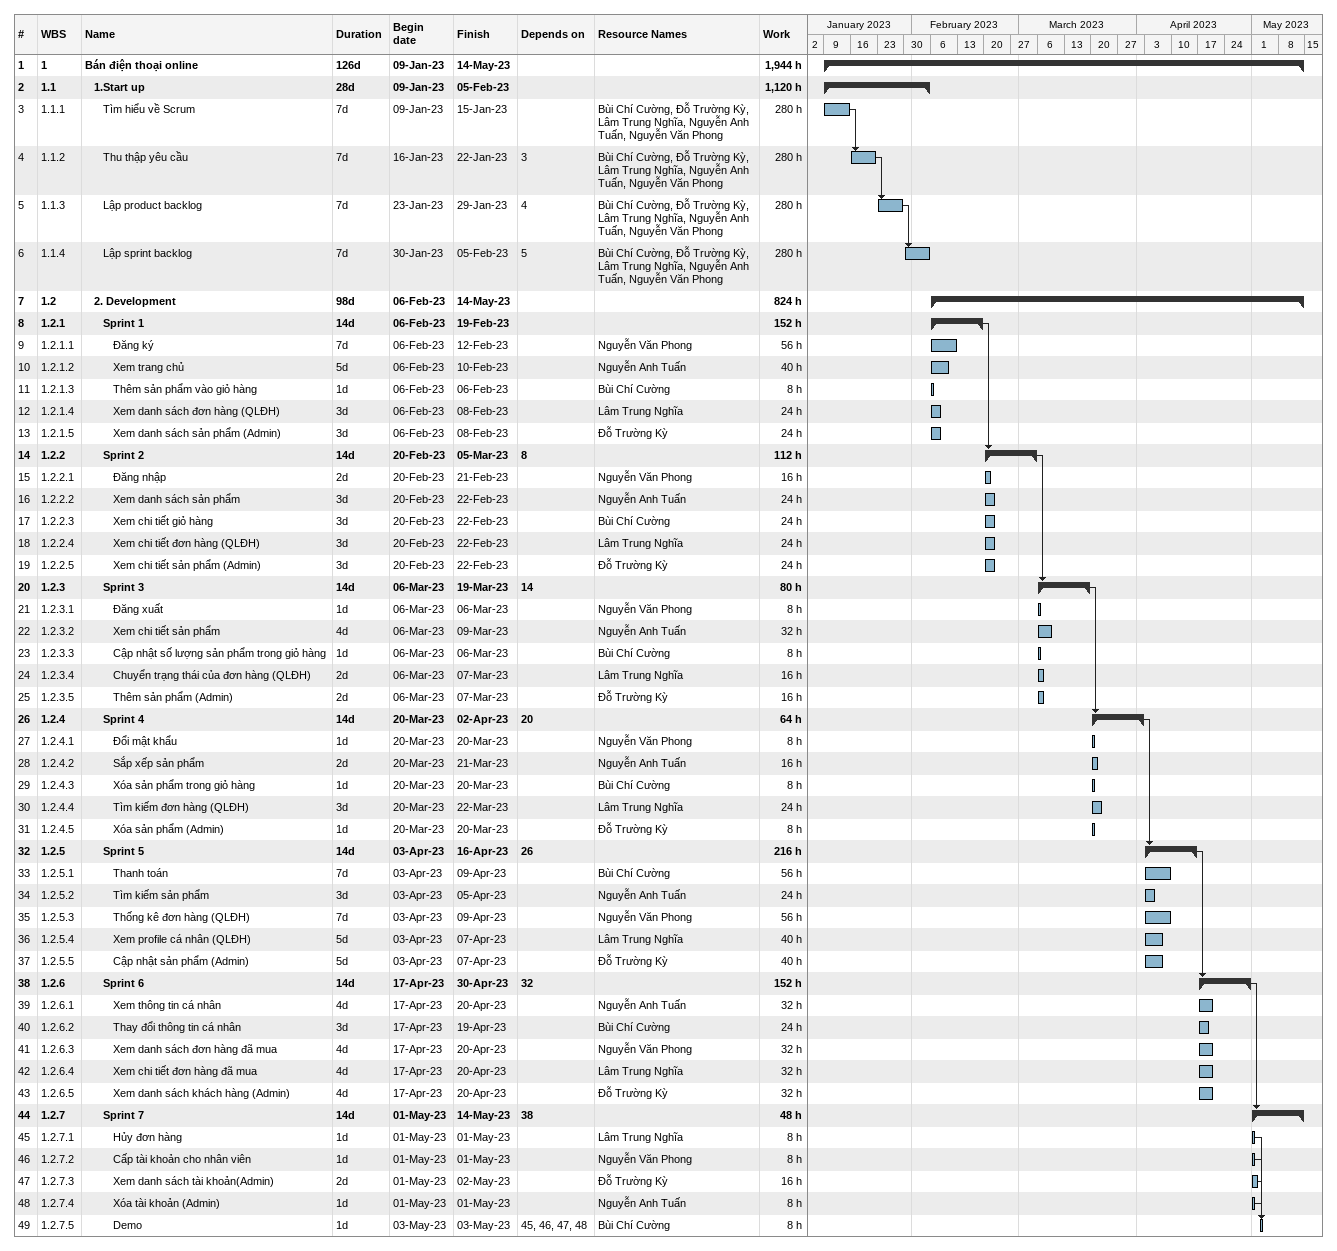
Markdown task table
| ID | WBS | Task | Duration | Start | Finish | Predecessors | Resources | Work (h) |
|---|---|---|---|---|---|---|---|---|
| 1 | 1 | **Bán điện thoại online** | 126d | 2023-01-09 | 2023-05-14 |  |  | 1944 |
| 2 | 1.1 | **1.Start up** | 28d | 2023-01-09 | 2023-02-05 |  |  | 1120 |
| 3 | 1.1.1 | Tìm hiểu về Scrum | 7d | 2023-01-09 | 2023-01-15 |  | Bùi Chí Cường, Đỗ Trường Kỳ, Lâm Trung Nghĩa, Nguyễn Anh Tuấn, Nguyễn Văn Phong | 280 |
| 4 | 1.1.2 | Thu thập yêu cầu | 7d | 2023-01-16 | 2023-01-22 | 3 | Bùi Chí Cường, Đỗ Trường Kỳ, Lâm Trung Nghĩa, Nguyễn Anh Tuấn, Nguyễn Văn Phong | 280 |
| 5 | 1.1.3 | Lập product backlog | 7d | 2023-01-23 | 2023-01-29 | 4 | Bùi Chí Cường, Đỗ Trường Kỳ, Lâm Trung Nghĩa, Nguyễn Anh Tuấn, Nguyễn Văn Phong | 280 |
| 6 | 1.1.4 | Lập sprint backlog | 7d | 2023-01-30 | 2023-02-05 | 5 | Bùi Chí Cường, Đỗ Trường Kỳ, Lâm Trung Nghĩa, Nguyễn Anh Tuấn, Nguyễn Văn Phong | 280 |
| 7 | 1.2 | **2. Development** | 98d | 2023-02-06 | 2023-05-14 |  |  | 824 |
| 8 | 1.2.1 | **Sprint 1** | 14d | 2023-02-06 | 2023-02-19 |  |  | 152 |
| 9 | 1.2.1.1 | Đăng ký | 7d | 2023-02-06 | 2023-02-12 |  | Nguyễn Văn Phong | 56 |
| 10 | 1.2.1.2 | Xem trang chủ | 5d | 2023-02-06 | 2023-02-10 |  | Nguyễn Anh Tuấn | 40 |
| 11 | 1.2.1.3 | Thêm sản phẩm vào giỏ hàng | 1d | 2023-02-06 | 2023-02-06 |  | Bùi Chí Cường | 8 |
| 12 | 1.2.1.4 | Xem danh sách đơn hàng (QLĐH) | 3d | 2023-02-06 | 2023-02-08 |  | Lâm Trung Nghĩa | 24 |
| 13 | 1.2.1.5 | Xem danh sách sản phẩm (Admin) | 3d | 2023-02-06 | 2023-02-08 |  | Đỗ Trường Kỳ | 24 |
| 14 | 1.2.2 | **Sprint 2** | 14d | 2023-02-20 | 2023-03-05 | 8 |  | 112 |
| 15 | 1.2.2.1 | Đăng nhập | 2d | 2023-02-20 | 2023-02-21 |  | Nguyễn Văn Phong | 16 |
| 16 | 1.2.2.2 | Xem danh sách sản phẩm | 3d | 2023-02-20 | 2023-02-22 |  | Nguyễn Anh Tuấn | 24 |
| 17 | 1.2.2.3 | Xem chi tiết giỏ hàng | 3d | 2023-02-20 | 2023-02-22 |  | Bùi Chí Cường | 24 |
| 18 | 1.2.2.4 | Xem chi tiết đơn hàng (QLĐH) | 3d | 2023-02-20 | 2023-02-22 |  | Lâm Trung Nghĩa | 24 |
| 19 | 1.2.2.5 | Xem chi tiết sản phẩm (Admin) | 3d | 2023-02-20 | 2023-02-22 |  | Đỗ Trường Kỳ | 24 |
| 20 | 1.2.3 | **Sprint 3** | 14d | 2023-03-06 | 2023-03-19 | 14 |  | 80 |
| 21 | 1.2.3.1 | Đăng xuất | 1d | 2023-03-06 | 2023-03-06 |  | Nguyễn Văn Phong | 8 |
| 22 | 1.2.3.2 | Xem chi tiết sản phẩm | 4d | 2023-03-06 | 2023-03-09 |  | Nguyễn Anh Tuấn | 32 |
| 23 | 1.2.3.3 | Cập nhật số lượng sản phẩm trong giỏ hàng | 1d | 2023-03-06 | 2023-03-06 |  | Bùi Chí Cường | 8 |
| 24 | 1.2.3.4 | Chuyển trạng thái của đơn hàng (QLĐH) | 2d | 2023-03-06 | 2023-03-07 |  | Lâm Trung Nghĩa | 16 |
| 25 | 1.2.3.5 | Thêm sản phẩm (Admin) | 2d | 2023-03-06 | 2023-03-07 |  | Đỗ Trường Kỳ | 16 |
| 26 | 1.2.4 | **Sprint 4** | 14d | 2023-03-20 | 2023-04-02 | 20 |  | 64 |
| 27 | 1.2.4.1 | Đổi mật khẩu | 1d | 2023-03-20 | 2023-03-20 |  | Nguyễn Văn Phong | 8 |
| 28 | 1.2.4.2 | Sắp xếp sản phẩm | 2d | 2023-03-20 | 2023-03-21 |  | Nguyễn Anh Tuấn | 16 |
| 29 | 1.2.4.3 | Xóa sản phẩm trong giỏ hàng | 1d | 2023-03-20 | 2023-03-20 |  | Bùi Chí Cường | 8 |
| 30 | 1.2.4.4 | Tìm kiếm đơn hàng (QLĐH) | 3d | 2023-03-20 | 2023-03-22 |  | Lâm Trung Nghĩa | 24 |
| 31 | 1.2.4.5 | Xóa sản phẩm (Admin) | 1d | 2023-03-20 | 2023-03-20 |  | Đỗ Trường Kỳ | 8 |
| 32 | 1.2.5 | **Sprint 5** | 14d | 2023-04-03 | 2023-04-16 | 26 |  | 216 |
| 33 | 1.2.5.1 | Thanh toán | 7d | 2023-04-03 | 2023-04-09 |  | Bùi Chí Cường | 56 |
| 34 | 1.2.5.2 | Tìm kiếm sản phẩm | 3d | 2023-04-03 | 2023-04-05 |  | Nguyễn Anh Tuấn | 24 |
| 35 | 1.2.5.3 | Thống kê đơn hàng (QLĐH) | 7d | 2023-04-03 | 2023-04-09 |  | Nguyễn Văn Phong | 56 |
| 36 | 1.2.5.4 | Xem profile cá nhân (QLĐH) | 5d | 2023-04-03 | 2023-04-07 |  | Lâm Trung Nghĩa | 40 |
| 37 | 1.2.5.5 | Cập nhật sản phẩm (Admin) | 5d | 2023-04-03 | 2023-04-07 |  | Đỗ Trường Kỳ | 40 |
| 38 | 1.2.6 | **Sprint 6** | 14d | 2023-04-17 | 2023-04-30 | 32 |  | 152 |
| 39 | 1.2.6.1 | Xem thông tin cá nhân | 4d | 2023-04-17 | 2023-04-20 |  | Nguyễn Anh Tuấn | 32 |
| 40 | 1.2.6.2 | Thay đổi thông tin cá nhân | 3d | 2023-04-17 | 2023-04-19 |  | Bùi Chí Cường | 24 |
| 41 | 1.2.6.3 | Xem danh sách đơn hàng đã mua | 4d | 2023-04-17 | 2023-04-20 |  | Nguyễn Văn Phong | 32 |
| 42 | 1.2.6.4 | Xem chi tiết đơn hàng đã mua | 4d | 2023-04-17 | 2023-04-20 |  | Lâm Trung Nghĩa | 32 |
| 43 | 1.2.6.5 | Xem danh sách khách hàng (Admin) | 4d | 2023-04-17 | 2023-04-20 |  | Đỗ Trường Kỳ | 32 |
| 44 | 1.2.7 | **Sprint 7** | 14d | 2023-05-01 | 2023-05-14 | 38 |  | 48 |
| 45 | 1.2.7.1 | Hủy đơn hàng | 1d | 2023-05-01 | 2023-05-01 |  | Lâm Trung Nghĩa | 8 |
| 46 | 1.2.7.2 | Cấp tài khoản cho nhân viên | 1d | 2023-05-01 | 2023-05-01 |  | Nguyễn Văn Phong | 8 |
| 47 | 1.2.7.3 | Xem danh sách tài khoản(Admin) | 2d | 2023-05-01 | 2023-05-02 |  | Đỗ Trường Kỳ | 16 |
| 48 | 1.2.7.4 | Xóa tài khoản (Admin) | 1d | 2023-05-01 | 2023-05-01 |  | Nguyễn Anh Tuấn | 8 |
| 49 | 1.2.7.5 | Demo | 1d | 2023-05-03 | 2023-05-03 | 45, 46, 47, 48 | Bùi Chí Cường | 8 |
